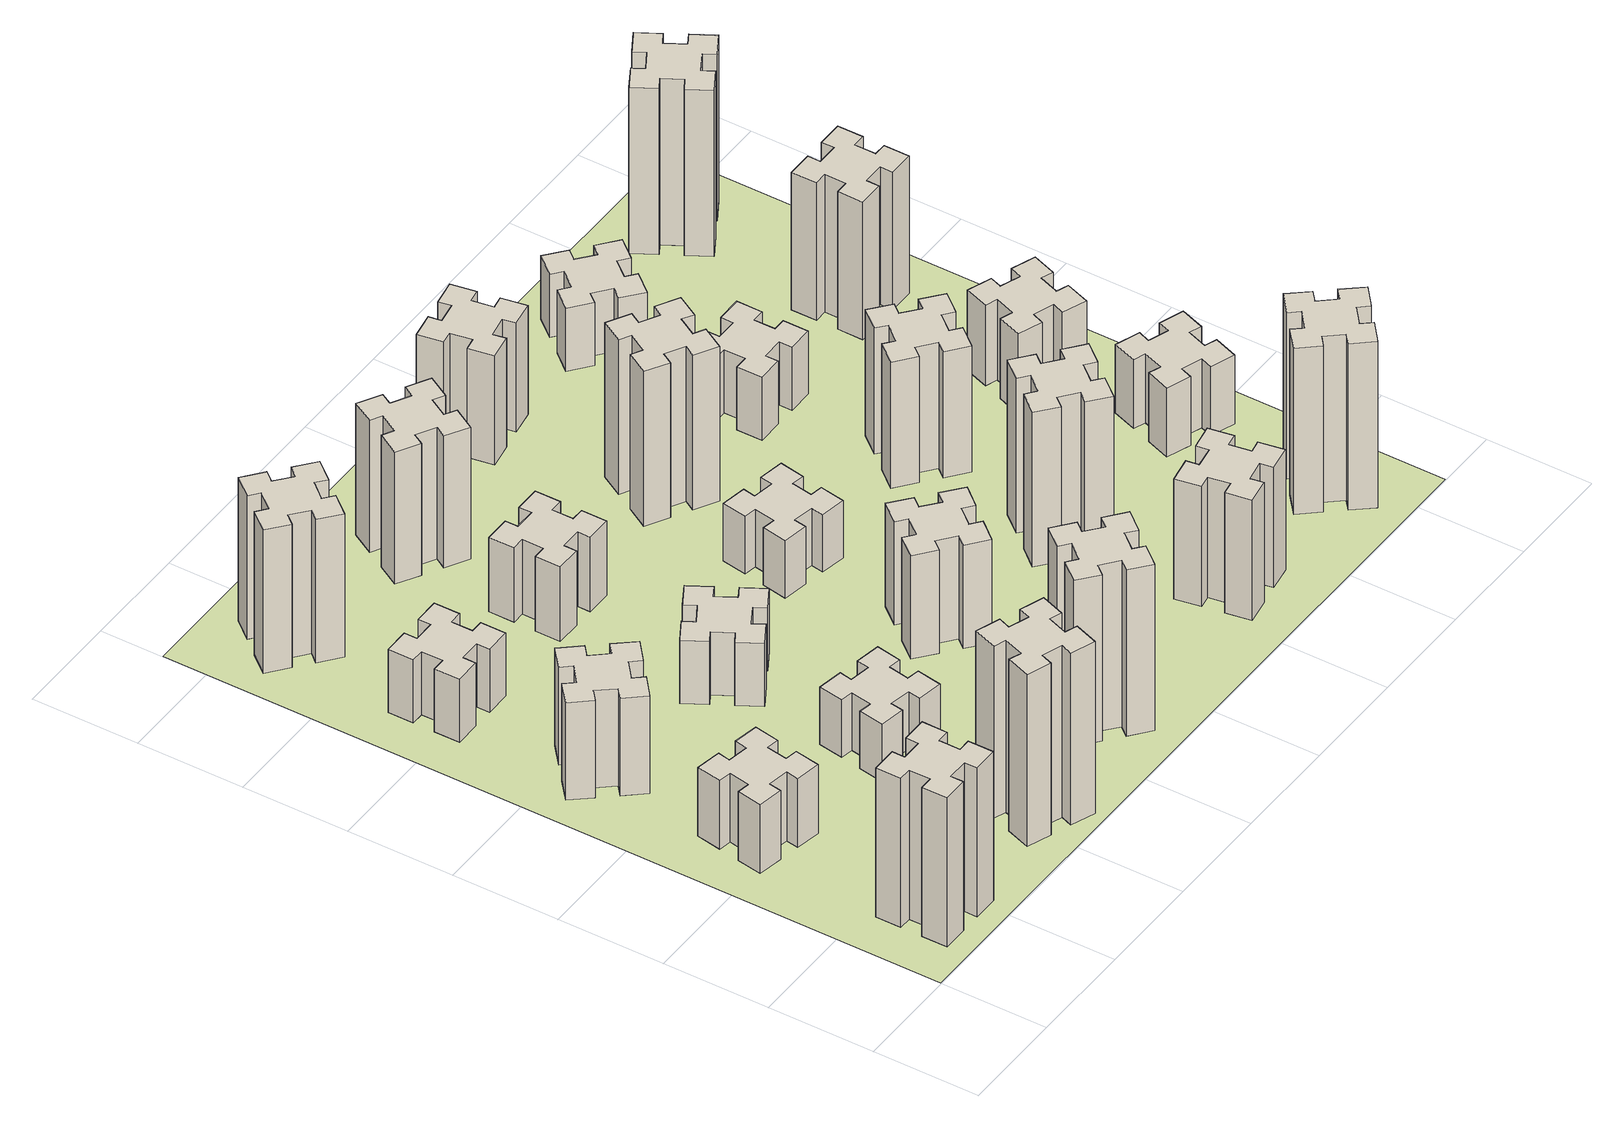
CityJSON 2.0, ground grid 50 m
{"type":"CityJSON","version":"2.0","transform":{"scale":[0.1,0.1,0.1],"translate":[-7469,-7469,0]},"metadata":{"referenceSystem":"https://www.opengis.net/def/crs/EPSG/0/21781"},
"CityObjects":{
"building1":{"type":"Building","attributes":{"class":"1000","function":"1000","usage":"1000","yearOfConstruction":2016,"roofType":"1000","measuredHeight":78,"storeysAboveGround":30,"storeysBelowGround":0},"geometry":[{"type":"Solid","lod":"1","boundaries":[[[[0,1,2,3,4,5,6,7,8,9,10,11,12,13,14,15,16,17,18,19]],[[17,16,20,21]],[[16,15,22,20]],[[15,14,23,22]],[[14,13,24,23]],[[13,12,25,24]],[[12,11,26,25]],[[11,10,27,26]],[[10,9,28,27]],[[9,8,29,28]],[[8,7,30,29]],[[7,6,31,30]],[[6,5,32,31]],[[5,4,33,32]],[[4,3,34,33]],[[3,2,35,34]],[[2,1,36,35]],[[1,0,37,36]],[[0,19,38,37]],[[19,18,39,38]],[[18,17,21,39]],[[24,25,26,27,28,29,30,31,32,33,34,35,36,37,38,39,21,20,22,23]]]]}]},
"building2":{"type":"Building","attributes":{"class":"1000","function":"1000","usage":"1000","yearOfConstruction":2016,"roofType":"1000","measuredHeight":36,"storeysAboveGround":30,"storeysBelowGround":0},"geometry":[{"type":"Solid","lod":"1","boundaries":[[[[40,41,42,43,44,45,46,47,48,49,50,51,52,53,54,55,56,57,58,59]],[[57,56,60,61]],[[56,55,62,60]],[[55,54,63,62]],[[54,53,64,63]],[[53,52,65,64]],[[52,51,66,65]],[[51,50,67,66]],[[50,49,68,67]],[[49,48,69,68]],[[48,47,70,69]],[[47,46,71,70]],[[46,45,72,71]],[[45,44,73,72]],[[44,43,74,73]],[[43,42,75,74]],[[42,41,76,75]],[[41,40,77,76]],[[40,59,78,77]],[[59,58,79,78]],[[58,57,61,79]],[[64,65,66,67,68,69,70,71,72,73,74,75,76,77,78,79,61,60,62,63]]]]}]},
"building3":{"type":"Building","attributes":{"class":"1000","function":"1000","usage":"1000","yearOfConstruction":2016,"roofType":"1000","measuredHeight":51,"storeysAboveGround":30,"storeysBelowGround":0},"geometry":[{"type":"Solid","lod":"1","boundaries":[[[[80,81,82,83,84,85,86,87,88,89,90,91,92,93,94,95,96,97,98,99]],[[97,96,100,101]],[[96,95,102,100]],[[95,94,103,102]],[[94,93,104,103]],[[93,92,105,104]],[[92,91,106,105]],[[91,90,107,106]],[[90,89,108,107]],[[89,88,109,108]],[[88,87,110,109]],[[87,86,111,110]],[[86,85,112,111]],[[85,84,113,112]],[[84,83,114,113]],[[83,82,115,114]],[[82,81,116,115]],[[81,80,117,116]],[[80,99,118,117]],[[99,98,119,118]],[[98,97,101,119]],[[104,105,106,107,108,109,110,111,112,113,114,115,116,117,118,119,101,100,102,103]]]]}]},
"building4":{"type":"Building","attributes":{"class":"1000","function":"1000","usage":"1000","yearOfConstruction":2016,"roofType":"1000","measuredHeight":33,"storeysAboveGround":30,"storeysBelowGround":0},"geometry":[{"type":"Solid","lod":"1","boundaries":[[[[120,121,122,123,124,125,126,127,128,129,130,131,132,133,134,135,136,137,138,139]],[[137,136,140,141]],[[136,135,142,140]],[[135,134,143,142]],[[134,133,144,143]],[[133,132,145,144]],[[132,131,146,145]],[[131,130,147,146]],[[130,129,148,147]],[[129,128,149,148]],[[128,127,150,149]],[[127,126,151,150]],[[126,125,152,151]],[[125,124,153,152]],[[124,123,154,153]],[[123,122,155,154]],[[122,121,156,155]],[[121,120,157,156]],[[120,139,158,157]],[[139,138,159,158]],[[138,137,141,159]],[[144,145,146,147,148,149,150,151,152,153,154,155,156,157,158,159,141,140,142,143]]]]}]},
"building5":{"type":"Building","attributes":{"class":"1000","function":"1000","usage":"1000","yearOfConstruction":2016,"roofType":"1000","measuredHeight":90,"storeysAboveGround":30,"storeysBelowGround":0},"geometry":[{"type":"Solid","lod":"1","boundaries":[[[[160,161,162,163,164,165,166,167,168,169,170,171,172,173,174,175,176,177,178,179]],[[177,176,180,181]],[[176,175,182,180]],[[175,174,183,182]],[[174,173,184,183]],[[173,172,185,184]],[[172,171,186,185]],[[171,170,187,186]],[[170,169,188,187]],[[169,168,189,188]],[[168,167,190,189]],[[167,166,191,190]],[[166,165,192,191]],[[165,164,193,192]],[[164,163,194,193]],[[163,162,195,194]],[[162,161,196,195]],[[161,160,197,196]],[[160,179,198,197]],[[179,178,199,198]],[[178,177,181,199]],[[184,185,186,187,188,189,190,191,192,193,194,195,196,197,198,199,181,180,182,183]]]]}]},
"building6":{"type":"Building","attributes":{"class":"1000","function":"1000","usage":"1000","yearOfConstruction":2016,"roofType":"1000","measuredHeight":75,"storeysAboveGround":30,"storeysBelowGround":0},"geometry":[{"type":"Solid","lod":"1","boundaries":[[[[200,201,202,203,204,205,206,207,208,209,210,211,212,213,214,215,216,217,218,219]],[[217,216,220,221]],[[216,215,222,220]],[[215,214,223,222]],[[214,213,224,223]],[[213,212,225,224]],[[212,211,226,225]],[[211,210,227,226]],[[210,209,228,227]],[[209,208,229,228]],[[208,207,230,229]],[[207,206,231,230]],[[206,205,232,231]],[[205,204,233,232]],[[204,203,234,233]],[[203,202,235,234]],[[202,201,236,235]],[[201,200,237,236]],[[200,219,238,237]],[[219,218,239,238]],[[218,217,221,239]],[[224,225,226,227,228,229,230,231,232,233,234,235,236,237,238,239,221,220,222,223]]]]}]},
"building7":{"type":"Building","attributes":{"class":"1000","function":"1000","usage":"1000","yearOfConstruction":2016,"roofType":"1000","measuredHeight":30,"storeysAboveGround":30,"storeysBelowGround":0},"geometry":[{"type":"Solid","lod":"1","boundaries":[[[[240,241,242,243,244,245,246,247,248,249,250,251,252,253,254,255,256,257,258,259]],[[257,256,260,261]],[[256,255,262,260]],[[255,254,263,262]],[[254,253,264,263]],[[253,252,265,264]],[[252,251,266,265]],[[251,250,267,266]],[[250,249,268,267]],[[249,248,269,268]],[[248,247,270,269]],[[247,246,271,270]],[[246,245,272,271]],[[245,244,273,272]],[[244,243,274,273]],[[243,242,275,274]],[[242,241,276,275]],[[241,240,277,276]],[[240,259,278,277]],[[259,258,279,278]],[[258,257,261,279]],[[264,265,266,267,268,269,270,271,272,273,274,275,276,277,278,279,261,260,262,263]]]]}]},
"building8":{"type":"Building","attributes":{"class":"1000","function":"1000","usage":"1000","yearOfConstruction":2016,"roofType":"1000","measuredHeight":33,"storeysAboveGround":30,"storeysBelowGround":0},"geometry":[{"type":"Solid","lod":"1","boundaries":[[[[280,281,282,283,284,285,286,287,288,289,290,291,292,293,294,295,296,297,298,299]],[[297,296,300,301]],[[296,295,302,300]],[[295,294,303,302]],[[294,293,304,303]],[[293,292,305,304]],[[292,291,306,305]],[[291,290,307,306]],[[290,289,308,307]],[[289,288,309,308]],[[288,287,310,309]],[[287,286,311,310]],[[286,285,312,311]],[[285,284,313,312]],[[284,283,314,313]],[[283,282,315,314]],[[282,281,316,315]],[[281,280,317,316]],[[280,299,318,317]],[[299,298,319,318]],[[298,297,301,319]],[[304,305,306,307,308,309,310,311,312,313,314,315,316,317,318,319,301,300,302,303]]]]}]},
"building9":{"type":"Building","attributes":{"class":"1000","function":"1000","usage":"1000","yearOfConstruction":2016,"roofType":"1000","measuredHeight":87,"storeysAboveGround":30,"storeysBelowGround":0},"geometry":[{"type":"Solid","lod":"1","boundaries":[[[[320,321,322,323,324,325,326,327,328,329,330,331,332,333,334,335,336,337,338,339]],[[337,336,340,341]],[[336,335,342,340]],[[335,334,343,342]],[[334,333,344,343]],[[333,332,345,344]],[[332,331,346,345]],[[331,330,347,346]],[[330,329,348,347]],[[329,328,349,348]],[[328,327,350,349]],[[327,326,351,350]],[[326,325,352,351]],[[325,324,353,352]],[[324,323,354,353]],[[323,322,355,354]],[[322,321,356,355]],[[321,320,357,356]],[[320,339,358,357]],[[339,338,359,358]],[[338,337,341,359]],[[344,345,346,347,348,349,350,351,352,353,354,355,356,357,358,359,341,340,342,343]]]]}]},
"building10":{"type":"Building","attributes":{"class":"1000","function":"1000","usage":"1000","yearOfConstruction":2016,"roofType":"1000","measuredHeight":39,"storeysAboveGround":30,"storeysBelowGround":0},"geometry":[{"type":"Solid","lod":"1","boundaries":[[[[360,361,362,363,364,365,366,367,368,369,370,371,372,373,374,375,376,377,378,379]],[[377,376,380,381]],[[376,375,382,380]],[[375,374,383,382]],[[374,373,384,383]],[[373,372,385,384]],[[372,371,386,385]],[[371,370,387,386]],[[370,369,388,387]],[[369,368,389,388]],[[368,367,390,389]],[[367,366,391,390]],[[366,365,392,391]],[[365,364,393,392]],[[364,363,394,393]],[[363,362,395,394]],[[362,361,396,395]],[[361,360,397,396]],[[360,379,398,397]],[[379,378,399,398]],[[378,377,381,399]],[[384,385,386,387,388,389,390,391,392,393,394,395,396,397,398,399,381,380,382,383]]]]}]},
"building11":{"type":"Building","attributes":{"class":"1000","function":"1000","usage":"1000","yearOfConstruction":2016,"roofType":"1000","measuredHeight":69,"storeysAboveGround":30,"storeysBelowGround":0},"geometry":[{"type":"Solid","lod":"1","boundaries":[[[[400,401,402,403,404,405,406,407,408,409,410,411,412,413,414,415,416,417,418,419]],[[417,416,420,421]],[[416,415,422,420]],[[415,414,423,422]],[[414,413,424,423]],[[413,412,425,424]],[[412,411,426,425]],[[411,410,427,426]],[[410,409,428,427]],[[409,408,429,428]],[[408,407,430,429]],[[407,406,431,430]],[[406,405,432,431]],[[405,404,433,432]],[[404,403,434,433]],[[403,402,435,434]],[[402,401,436,435]],[[401,400,437,436]],[[400,419,438,437]],[[419,418,439,438]],[[418,417,421,439]],[[424,425,426,427,428,429,430,431,432,433,434,435,436,437,438,439,421,420,422,423]]]]}]},
"building12":{"type":"Building","attributes":{"class":"1000","function":"1000","usage":"1000","yearOfConstruction":2016,"roofType":"1000","measuredHeight":54,"storeysAboveGround":30,"storeysBelowGround":0},"geometry":[{"type":"Solid","lod":"1","boundaries":[[[[440,441,442,443,444,445,446,447,448,449,450,451,452,453,454,455,456,457,458,459]],[[457,456,460,461]],[[456,455,462,460]],[[455,454,463,462]],[[454,453,464,463]],[[453,452,465,464]],[[452,451,466,465]],[[451,450,467,466]],[[450,449,468,467]],[[449,448,469,468]],[[448,447,470,469]],[[447,446,471,470]],[[446,445,472,471]],[[445,444,473,472]],[[444,443,474,473]],[[443,442,475,474]],[[442,441,476,475]],[[441,440,477,476]],[[440,459,478,477]],[[459,458,479,478]],[[458,457,461,479]],[[464,465,466,467,468,469,470,471,472,473,474,475,476,477,478,479,461,460,462,463]]]]}]},
"building13":{"type":"Building","attributes":{"class":"1000","function":"1000","usage":"1000","yearOfConstruction":2016,"roofType":"1000","measuredHeight":30,"storeysAboveGround":30,"storeysBelowGround":0},"geometry":[{"type":"Solid","lod":"1","boundaries":[[[[480,481,482,483,484,485,486,487,488,489,490,491,492,493,494,495,496,497,498,499]],[[497,496,500,501]],[[496,495,502,500]],[[495,494,503,502]],[[494,493,504,503]],[[493,492,505,504]],[[492,491,506,505]],[[491,490,507,506]],[[490,489,508,507]],[[489,488,509,508]],[[488,487,510,509]],[[487,486,511,510]],[[486,485,512,511]],[[485,484,513,512]],[[484,483,514,513]],[[483,482,515,514]],[[482,481,516,515]],[[481,480,517,516]],[[480,499,518,517]],[[499,498,519,518]],[[498,497,501,519]],[[504,505,506,507,508,509,510,511,512,513,514,515,516,517,518,519,501,500,502,503]]]]}]},
"building14":{"type":"Building","attributes":{"class":"1000","function":"1000","usage":"1000","yearOfConstruction":2016,"roofType":"1000","measuredHeight":81,"storeysAboveGround":30,"storeysBelowGround":0},"geometry":[{"type":"Solid","lod":"1","boundaries":[[[[520,521,522,523,524,525,526,527,528,529,530,531,532,533,534,535,536,537,538,539]],[[537,536,540,541]],[[536,535,542,540]],[[535,534,543,542]],[[534,533,544,543]],[[533,532,545,544]],[[532,531,546,545]],[[531,530,547,546]],[[530,529,548,547]],[[529,528,549,548]],[[528,527,550,549]],[[527,526,551,550]],[[526,525,552,551]],[[525,524,553,552]],[[524,523,554,553]],[[523,522,555,554]],[[522,521,556,555]],[[521,520,557,556]],[[520,539,558,557]],[[539,538,559,558]],[[538,537,541,559]],[[544,545,546,547,548,549,550,551,552,553,554,555,556,557,558,559,541,540,542,543]]]]}]},
"building15":{"type":"Building","attributes":{"class":"1000","function":"1000","usage":"1000","yearOfConstruction":2016,"roofType":"1000","measuredHeight":63,"storeysAboveGround":30,"storeysBelowGround":0},"geometry":[{"type":"Solid","lod":"1","boundaries":[[[[560,561,562,563,564,565,566,567,568,569,570,571,572,573,574,575,576,577,578,579]],[[577,576,580,581]],[[576,575,582,580]],[[575,574,583,582]],[[574,573,584,583]],[[573,572,585,584]],[[572,571,586,585]],[[571,570,587,586]],[[570,569,588,587]],[[569,568,589,588]],[[568,567,590,589]],[[567,566,591,590]],[[566,565,592,591]],[[565,564,593,592]],[[564,563,594,593]],[[563,562,595,594]],[[562,561,596,595]],[[561,560,597,596]],[[560,579,598,597]],[[579,578,599,598]],[[578,577,581,599]],[[584,585,586,587,588,589,590,591,592,593,594,595,596,597,598,599,581,580,582,583]]]]}]},
"building16":{"type":"Building","attributes":{"class":"1000","function":"1000","usage":"1000","yearOfConstruction":2016,"roofType":"1000","measuredHeight":57,"storeysAboveGround":30,"storeysBelowGround":0},"geometry":[{"type":"Solid","lod":"1","boundaries":[[[[600,601,602,603,604,605,606,607,608,609,610,611,612,613,614,615,616,617,618,619]],[[617,616,620,621]],[[616,615,622,620]],[[615,614,623,622]],[[614,613,624,623]],[[613,612,625,624]],[[612,611,626,625]],[[611,610,627,626]],[[610,609,628,627]],[[609,608,629,628]],[[608,607,630,629]],[[607,606,631,630]],[[606,605,632,631]],[[605,604,633,632]],[[604,603,634,633]],[[603,602,635,634]],[[602,601,636,635]],[[601,600,637,636]],[[600,619,638,637]],[[619,618,639,638]],[[618,617,621,639]],[[624,625,626,627,628,629,630,631,632,633,634,635,636,637,638,639,621,620,622,623]]]]}]},
"building17":{"type":"Building","attributes":{"class":"1000","function":"1000","usage":"1000","yearOfConstruction":2016,"roofType":"1000","measuredHeight":81,"storeysAboveGround":30,"storeysBelowGround":0},"geometry":[{"type":"Solid","lod":"1","boundaries":[[[[640,641,642,643,644,645,646,647,648,649,650,651,652,653,654,655,656,657,658,659]],[[657,656,660,661]],[[656,655,662,660]],[[655,654,663,662]],[[654,653,664,663]],[[653,652,665,664]],[[652,651,666,665]],[[651,650,667,666]],[[650,649,668,667]],[[649,648,669,668]],[[648,647,670,669]],[[647,646,671,670]],[[646,645,672,671]],[[645,644,673,672]],[[644,643,674,673]],[[643,642,675,674]],[[642,641,676,675]],[[641,640,677,676]],[[640,659,678,677]],[[659,658,679,678]],[[658,657,661,679]],[[664,665,666,667,668,669,670,671,672,673,674,675,676,677,678,679,661,660,662,663]]]]}]},
"building18":{"type":"Building","attributes":{"class":"1000","function":"1000","usage":"1000","yearOfConstruction":2016,"roofType":"1000","measuredHeight":66,"storeysAboveGround":30,"storeysBelowGround":0},"geometry":[{"type":"Solid","lod":"1","boundaries":[[[[680,681,682,683,684,685,686,687,688,689,690,691,692,693,694,695,696,697,698,699]],[[697,696,700,701]],[[696,695,702,700]],[[695,694,703,702]],[[694,693,704,703]],[[693,692,705,704]],[[692,691,706,705]],[[691,690,707,706]],[[690,689,708,707]],[[689,688,709,708]],[[688,687,710,709]],[[687,686,711,710]],[[686,685,712,711]],[[685,684,713,712]],[[684,683,714,713]],[[683,682,715,714]],[[682,681,716,715]],[[681,680,717,716]],[[680,699,718,717]],[[699,698,719,718]],[[698,697,701,719]],[[704,705,706,707,708,709,710,711,712,713,714,715,716,717,718,719,701,700,702,703]]]]}]},
"building19":{"type":"Building","attributes":{"class":"1000","function":"1000","usage":"1000","yearOfConstruction":2016,"roofType":"1000","measuredHeight":33,"storeysAboveGround":30,"storeysBelowGround":0},"geometry":[{"type":"Solid","lod":"1","boundaries":[[[[720,721,722,723,724,725,726,727,728,729,730,731,732,733,734,735,736,737,738,739]],[[737,736,740,741]],[[736,735,742,740]],[[735,734,743,742]],[[734,733,744,743]],[[733,732,745,744]],[[732,731,746,745]],[[731,730,747,746]],[[730,729,748,747]],[[729,728,749,748]],[[728,727,750,749]],[[727,726,751,750]],[[726,725,752,751]],[[725,724,753,752]],[[724,723,754,753]],[[723,722,755,754]],[[722,721,756,755]],[[721,720,757,756]],[[720,739,758,757]],[[739,738,759,758]],[[738,737,741,759]],[[744,745,746,747,748,749,750,751,752,753,754,755,756,757,758,759,741,740,742,743]]]]}]},
"building20":{"type":"Building","attributes":{"class":"1000","function":"1000","usage":"1000","yearOfConstruction":2016,"roofType":"1000","measuredHeight":87,"storeysAboveGround":30,"storeysBelowGround":0},"geometry":[{"type":"Solid","lod":"1","boundaries":[[[[760,761,762,763,764,765,766,767,768,769,770,771,772,773,774,775,776,777,778,779]],[[777,776,780,781]],[[776,775,782,780]],[[775,774,783,782]],[[774,773,784,783]],[[773,772,785,784]],[[772,771,786,785]],[[771,770,787,786]],[[770,769,788,787]],[[769,768,789,788]],[[768,767,790,789]],[[767,766,791,790]],[[766,765,792,791]],[[765,764,793,792]],[[764,763,794,793]],[[763,762,795,794]],[[762,761,796,795]],[[761,760,797,796]],[[760,779,798,797]],[[779,778,799,798]],[[778,777,781,799]],[[784,785,786,787,788,789,790,791,792,793,794,795,796,797,798,799,781,780,782,783]]]]}]},
"building21":{"type":"Building","attributes":{"class":"1000","function":"1000","usage":"1000","yearOfConstruction":2016,"roofType":"1000","measuredHeight":33,"storeysAboveGround":30,"storeysBelowGround":0},"geometry":[{"type":"Solid","lod":"1","boundaries":[[[[800,801,802,803,804,805,806,807,808,809,810,811,812,813,814,815,816,817,818,819]],[[817,816,820,821]],[[816,815,822,820]],[[815,814,823,822]],[[814,813,824,823]],[[813,812,825,824]],[[812,811,826,825]],[[811,810,827,826]],[[810,809,828,827]],[[809,808,829,828]],[[808,807,830,829]],[[807,806,831,830]],[[806,805,832,831]],[[805,804,833,832]],[[804,803,834,833]],[[803,802,835,834]],[[802,801,836,835]],[[801,800,837,836]],[[800,819,838,837]],[[819,818,839,838]],[[818,817,821,839]],[[824,825,826,827,828,829,830,831,832,833,834,835,836,837,838,839,821,820,822,823]]]]}]},
"building22":{"type":"Building","attributes":{"class":"1000","function":"1000","usage":"1000","yearOfConstruction":2016,"roofType":"1000","measuredHeight":36,"storeysAboveGround":30,"storeysBelowGround":0},"geometry":[{"type":"Solid","lod":"1","boundaries":[[[[840,841,842,843,844,845,846,847,848,849,850,851,852,853,854,855,856,857,858,859]],[[857,856,860,861]],[[856,855,862,860]],[[855,854,863,862]],[[854,853,864,863]],[[853,852,865,864]],[[852,851,866,865]],[[851,850,867,866]],[[850,849,868,867]],[[849,848,869,868]],[[848,847,870,869]],[[847,846,871,870]],[[846,845,872,871]],[[845,844,873,872]],[[844,843,874,873]],[[843,842,875,874]],[[842,841,876,875]],[[841,840,877,876]],[[840,859,878,877]],[[859,858,879,878]],[[858,857,861,879]],[[864,865,866,867,868,869,870,871,872,873,874,875,876,877,878,879,861,860,862,863]]]]}]},
"building23":{"type":"Building","attributes":{"class":"1000","function":"1000","usage":"1000","yearOfConstruction":2016,"roofType":"1000","measuredHeight":42,"storeysAboveGround":30,"storeysBelowGround":0},"geometry":[{"type":"Solid","lod":"1","boundaries":[[[[880,881,882,883,884,885,886,887,888,889,890,891,892,893,894,895,896,897,898,899]],[[897,896,900,901]],[[896,895,902,900]],[[895,894,903,902]],[[894,893,904,903]],[[893,892,905,904]],[[892,891,906,905]],[[891,890,907,906]],[[890,889,908,907]],[[889,888,909,908]],[[888,887,910,909]],[[887,886,911,910]],[[886,885,912,911]],[[885,884,913,912]],[[884,883,914,913]],[[883,882,915,914]],[[882,881,916,915]],[[881,880,917,916]],[[880,899,918,917]],[[899,898,919,918]],[[898,897,901,919]],[[904,905,906,907,908,909,910,911,912,913,914,915,916,917,918,919,901,900,902,903]]]]}]},
"building24":{"type":"Building","attributes":{"class":"1000","function":"1000","usage":"1000","yearOfConstruction":2016,"roofType":"1000","measuredHeight":72,"storeysAboveGround":30,"storeysBelowGround":0},"geometry":[{"type":"Solid","lod":"1","boundaries":[[[[920,921,922,923,924,925,926,927,928,929,930,931,932,933,934,935,936,937,938,939]],[[937,936,940,941]],[[936,935,942,940]],[[935,934,943,942]],[[934,933,944,943]],[[933,932,945,944]],[[932,931,946,945]],[[931,930,947,946]],[[930,929,948,947]],[[929,928,949,948]],[[928,927,950,949]],[[927,926,951,950]],[[926,925,952,951]],[[925,924,953,952]],[[924,923,954,953]],[[923,922,955,954]],[[922,921,956,955]],[[921,920,957,956]],[[920,939,958,957]],[[939,938,959,958]],[[938,937,941,959]],[[944,945,946,947,948,949,950,951,952,953,954,955,956,957,958,959,941,940,942,943]]]]}]},
"building25":{"type":"Building","attributes":{"class":"1000","function":"1000","usage":"1000","yearOfConstruction":2016,"roofType":"1000","measuredHeight":87,"storeysAboveGround":30,"storeysBelowGround":0},"geometry":[{"type":"Solid","lod":"1","boundaries":[[[[960,961,962,963,964,965,966,967,968,969,970,971,972,973,974,975,976,977,978,979]],[[977,976,980,981]],[[976,975,982,980]],[[975,974,983,982]],[[974,973,984,983]],[[973,972,985,984]],[[972,971,986,985]],[[971,970,987,986]],[[970,969,988,987]],[[969,968,989,988]],[[968,967,990,989]],[[967,966,991,990]],[[966,965,992,991]],[[965,964,993,992]],[[964,963,994,993]],[[963,962,995,994]],[[962,961,996,995]],[[961,960,997,996]],[[960,979,998,997]],[[979,978,999,998]],[[978,977,981,999]],[[984,985,986,987,988,989,990,991,992,993,994,995,996,997,998,999,981,980,982,983]]]]}]},
"landuse1":{"type":"LandUse","attributes":{"name":"plot1","function":"1010"},"geometry":[{"type":"MultiSurface","lod":"1","boundaries":[[[1000,1001,1002,1003]]]}]}
},
"vertices":[
[265,325,0],[265,225,0],[205,225,0],[205,105,0],[325,105,0],[325,165,0],[425,165,0],[425,105,0],[545,105,0],[545,225,0],[485,225,0],[485,325,0],[545,325,0],[545,445,0],[425,445,0],[425,385,0],[325,385,0],[325,445,0],[205,445,0],[205,325,0],[325,385,780],[325,445,780],[425,385,780],[425,445,780],[545,445,780],[545,325,780],[485,325,780],[485,225,780],[545,225,780],[545,105,780],[425,105,780],[425,165,780],[325,165,780],[325,105,780],[205,105,780],[205,225,780],[265,225,780],[265,325,780],[205,325,780],[205,445,780],
[307,1016,0],[405,998,0],[395,939,0],[513,918,0],[534,1037,0],[475,1047,0],[492,1145,0],[551,1135,0],[572,1253,0],[454,1274,0],[444,1215,0],[345,1232,0],[356,1291,0],[237,1312,0],[217,1194,0],[276,1184,0],[258,1085,0],[199,1096,0],[178,977,0],[297,957,0],[258,1085,360],[199,1096,360],[276,1184,360],[217,1194,360],[237,1312,360],[356,1291,360],[345,1232,360],[444,1215,360],[454,1274,360],[572,1253,360],[551,1135,360],[492,1145,360],[475,1047,360],[534,1037,360],[513,918,360],[395,939,360],[405,998,360],[307,1016,360],[297,957,360],[178,977,360],
[492,1888,0],[427,1964,0],[473,2003,0],[396,2095,0],[304,2018,0],[343,1972,0],[266,1907,0],[228,1953,0],[136,1876,0],[213,1784,0],[259,1823,0],[323,1746,0],[277,1708,0],[354,1616,0],[446,1693,0],[408,1739,0],[484,1803,0],[523,1757,0],[615,1834,0],[538,1926,0],[484,1803,510],[523,1757,510],[408,1739,510],[446,1693,510],[354,1616,510],[277,1708,510],[323,1746,510],[259,1823,510],[213,1784,510],[136,1876,510],[228,1953,510],[266,1907,510],[343,1972,510],[304,2018,510],[396,2095,510],[473,2003,510],[427,1964,510],[492,1888,510],[538,1926,510],[615,1834,510],
[485,2545,0],[485,2645,0],[545,2645,0],[545,2765,0],[425,2765,0],[425,2705,0],[325,2705,0],[325,2765,0],[205,2765,0],[205,2645,0],[265,2645,0],[265,2545,0],[205,2545,0],[205,2425,0],[325,2425,0],[325,2485,0],[425,2485,0],[425,2425,0],[545,2425,0],[545,2545,0],[425,2485,330],[425,2425,330],[325,2485,330],[325,2425,330],[205,2425,330],[205,2545,330],[265,2545,330],[265,2645,330],[205,2645,330],[205,2765,330],[325,2765,330],[325,2705,330],[425,2705,330],[425,2765,330],[545,2765,330],[545,2645,330],[485,2645,330],[485,2545,330],[545,2545,330],[545,2425,330],
[1029,360,0],[995,266,0],[939,287,0],[897,174,0],[1010,133,0],[1031,189,0],[1125,155,0],[1104,99,0],[1217,57,0],[1258,170,0],[1202,191,0],[1236,285,0],[1292,264,0],[1333,377,0],[1220,418,0],[1200,362,0],[1106,396,0],[1127,452,0],[1014,493,0],[973,380,0],[1106,396,900],[1127,452,900],[1200,362,900],[1220,418,900],[1333,377,900],[1292,264,900],[1236,285,900],[1202,191,900],[1258,170,900],[1217,57,900],[1104,99,900],[1125,155,900],[1031,189,900],[1010,133,900],[897,174,900],[939,287,900],[995,266,900],[1029,360,900],[973,380,900],[1014,493,900],
[484,3387,0],[408,3452,0],[446,3498,0],[354,3575,0],[277,3483,0],[323,3444,0],[259,3368,0],[213,3406,0],[136,3314,0],[228,3237,0],[266,3283,0],[343,3219,0],[304,3173,0],[396,3096,0],[473,3188,0],[427,3226,0],[492,3303,0],[538,3264,0],[615,3356,0],[523,3433,0],[492,3303,750],[538,3264,750],[427,3226,750],[473,3188,750],[396,3096,750],[304,3173,750],[343,3219,750],[266,3283,750],[228,3237,750],[136,3314,750],[213,3406,750],[259,3368,750],[323,3444,750],[277,3483,750],[354,3575,750],[446,3498,750],[408,3452,750],[484,3387,750],[523,3433,750],[615,3356,750],
[1016,1084,0],[998,985,0],[939,996,0],[918,877,0],[1037,857,0],[1047,916,0],[1145,898,0],[1135,839,0],[1253,818,0],[1274,937,0],[1215,947,0],[1232,1045,0],[1291,1035,0],[1312,1153,0],[1194,1174,0],[1184,1115,0],[1085,1132,0],[1096,1191,0],[977,1212,0],[957,1094,0],[1085,1132,300],[1096,1191,300],[1184,1115,300],[1194,1174,300],[1312,1153,300],[1291,1035,300],[1232,1045,300],[1215,947,300],[1274,937,300],[1253,818,300],[1135,839,300],[1145,898,300],[1047,916,300],[1037,857,300],[918,877,300],[939,996,300],[998,985,300],[1016,1084,300],[957,1094,300],[977,1212,300],
[1127,1635,0],[1214,1685,0],[1244,1633,0],[1348,1693,0],[1288,1797,0],[1236,1767,0],[1186,1854,0],[1238,1884,0],[1178,1988,0],[1074,1928,0],[1104,1876,0],[1017,1826,0],[987,1878,0],[883,1818,0],[943,1714,0],[995,1744,0],[1045,1657,0],[993,1627,0],[1053,1523,0],[1157,1583,0],[1045,1657,330],[993,1627,330],[995,1744,330],[943,1714,330],[883,1818,330],[987,1878,330],[1017,1826,330],[1104,1876,330],[1074,1928,330],[1178,1988,330],[1238,1884,330],[1186,1854,330],[1236,1767,330],[1288,1797,330],[1348,1693,330],[1244,1633,330],[1214,1685,330],[1127,1635,330],[1157,1583,330],[1053,1523,330],
[1807,266,0],[1872,343,0],[1918,304,0],[1995,396,0],[1903,473,0],[1864,427,0],[1788,492,0],[1826,538,0],[1734,615,0],[1657,523,0],[1703,484,0],[1639,408,0],[1593,446,0],[1516,354,0],[1608,277,0],[1646,323,0],[1723,259,0],[1684,213,0],[1776,136,0],[1853,228,0],[1723,259,870],[1684,213,870],[1646,323,870],[1608,277,870],[1516,354,870],[1593,446,870],[1639,408,870],[1703,484,870],[1657,523,870],[1734,615,870],[1826,538,870],[1788,492,870],[1864,427,870],[1903,473,870],[1995,396,870],[1918,304,870],[1872,343,870],[1807,266,870],[1853,228,870],[1776,136,870],
[1005,2645,0],[1005,2545,0],[945,2545,0],[945,2425,0],[1065,2425,0],[1065,2485,0],[1165,2485,0],[1165,2425,0],[1285,2425,0],[1285,2545,0],[1225,2545,0],[1225,2645,0],[1285,2645,0],[1285,2765,0],[1165,2765,0],[1165,2705,0],[1065,2705,0],[1065,2765,0],[945,2765,0],[945,2645,0],[1065,2705,390],[1065,2765,390],[1165,2705,390],[1165,2765,390],[1285,2765,390],[1285,2645,390],[1225,2645,390],[1225,2545,390],[1285,2545,390],[1285,2425,390],[1165,2425,390],[1165,2485,390],[1065,2485,390],[1065,2425,390],[945,2425,390],[945,2545,390],[1005,2545,390],[1005,2645,390],[945,2645,390],[945,2765,390],
[1017,3165,0],[1104,3115,0],[1074,3063,0],[1178,3003,0],[1238,3107,0],[1186,3137,0],[1236,3224,0],[1288,3194,0],[1348,3298,0],[1244,3358,0],[1214,3306,0],[1127,3356,0],[1157,3408,0],[1053,3468,0],[993,3364,0],[1045,3334,0],[995,3247,0],[943,3277,0],[883,3173,0],[987,3113,0],[995,3247,690],[943,3277,690],[1045,3334,690],[993,3364,690],[1053,3468,690],[1157,3408,690],[1127,3356,690],[1214,3306,690],[1244,3358,690],[1348,3298,690],[1288,3194,690],[1236,3224,690],[1186,3137,690],[1238,3107,690],[1178,3003,690],[1074,3063,690],[1104,3115,690],[1017,3165,690],[987,3113,690],[883,3173,690],
[1746,1163,0],[1823,1099,0],[1784,1053,0],[1876,976,0],[1953,1068,0],[1907,1106,0],[1972,1183,0],[2018,1144,0],[2095,1236,0],[2003,1313,0],[1964,1267,0],[1888,1332,0],[1926,1378,0],[1834,1455,0],[1757,1363,0],[1803,1324,0],[1739,1248,0],[1693,1286,0],[1616,1194,0],[1708,1117,0],[1739,1248,540],[1693,1286,540],[1803,1324,540],[1757,1363,540],[1834,1455,540],[1926,1378,540],[1888,1332,540],[1964,1267,540],[2003,1313,540],[2095,1236,540],[2018,1144,540],[1972,1183,540],[1907,1106,540],[1953,1068,540],[1876,976,540],[1784,1053,540],[1823,1099,540],[1746,1163,540],[1708,1117,540],[1616,1194,540],
[1924,2055,0],[1825,2072,0],[1836,2131,0],[1717,2152,0],[1697,2034,0],[1756,2024,0],[1738,1925,0],[1679,1936,0],[1658,1817,0],[1777,1797,0],[1787,1856,0],[1885,1838,0],[1875,1779,0],[1993,1758,0],[2014,1877,0],[1955,1887,0],[1972,1985,0],[2031,1975,0],[2052,2093,0],[1934,2114,0],[1972,1985,300],[2031,1975,300],[1955,1887,300],[2014,1877,300],[1993,1758,300],[1875,1779,300],[1885,1838,300],[1787,1856,300],[1777,1797,300],[1658,1817,300],[1679,1936,300],[1738,1925,300],[1756,2024,300],[1697,2034,300],[1717,2152,300],[1836,2131,300],[1825,2072,300],[1924,2055,300],[1934,2114,300],[2052,2093,300],
[2054,2666,0],[1967,2716,0],[1997,2768,0],[1893,2828,0],[1833,2724,0],[1885,2694,0],[1835,2607,0],[1783,2637,0],[1723,2533,0],[1827,2473,0],[1857,2525,0],[1944,2475,0],[1914,2423,0],[2018,2363,0],[2078,2467,0],[2026,2497,0],[2076,2584,0],[2128,2554,0],[2188,2658,0],[2084,2718,0],[2076,2584,810],[2128,2554,810],[2026,2497,810],[2078,2467,810],[2018,2363,810],[1914,2423,810],[1944,2475,810],[1857,2525,810],[1827,2473,810],[1723,2533,810],[1783,2637,810],[1835,2607,810],[1885,2694,810],[1833,2724,810],[1893,2828,810],[1997,2768,810],[1967,2716,810],[2054,2666,810],[2084,2718,810],[2188,2658,810],
[2665,258,0],[2764,276,0],[2774,217,0],[2892,237,0],[2871,356,0],[2812,345,0],[2795,444,0],[2854,454,0],[2833,572,0],[2715,551,0],[2725,492,0],[2627,475,0],[2617,534,0],[2498,513,0],[2519,395,0],[2578,405,0],[2596,307,0],[2537,297,0],[2557,178,0],[2676,199,0],[2596,307,630],[2537,297,630],[2578,405,630],[2519,395,630],[2498,513,630],[2617,534,630],[2627,475,630],[2725,492,630],[2715,551,630],[2833,572,630],[2854,454,630],[2795,444,630],[2812,345,630],[2871,356,630],[2892,237,630],[2774,217,630],[2764,276,630],[2665,258,630],[2676,199,630],[2557,178,630],
[1738,3465,0],[1756,3367,0],[1697,3357,0],[1717,3238,0],[1836,3259,0],[1825,3318,0],[1924,3336,0],[1934,3277,0],[2052,3297,0],[2031,3416,0],[1972,3405,0],[1955,3504,0],[2014,3514,0],[1993,3632,0],[1875,3611,0],[1885,3552,0],[1787,3535,0],[1777,3594,0],[1658,3573,0],[1679,3455,0],[1787,3535,570],[1777,3594,570],[1885,3552,570],[1875,3611,570],[1993,3632,570],[2014,3514,570],[1955,3504,570],[1972,3405,570],[2031,3416,570],[2052,3297,570],[1934,3277,570],[1924,3336,570],[1825,3318,570],[1836,3259,570],[1717,3238,570],[1697,3357,570],[1756,3367,570],[1738,3465,570],[1679,3455,570],[1658,3573,570],
[2647,1006,0],[2712,1083,0],[2758,1044,0],[2835,1136,0],[2743,1213,0],[2704,1167,0],[2628,1232,0],[2666,1278,0],[2574,1355,0],[2497,1263,0],[2543,1224,0],[2479,1148,0],[2433,1186,0],[2356,1094,0],[2448,1017,0],[2486,1063,0],[2563,999,0],[2524,953,0],[2616,876,0],[2693,968,0],[2563,999,810],[2524,953,810],[2486,1063,810],[2448,1017,810],[2356,1094,810],[2433,1186,810],[2479,1148,810],[2543,1224,810],[2497,1263,810],[2574,1355,810],[2666,1278,810],[2628,1232,810],[2704,1167,810],[2743,1213,810],[2835,1136,810],[2758,1044,810],[2712,1083,810],[2647,1006,810],[2693,968,810],[2616,876,810],
[2747,1746,0],[2812,1823,0],[2858,1784,0],[2935,1876,0],[2843,1953,0],[2804,1907,0],[2728,1972,0],[2766,2018,0],[2674,2095,0],[2597,2003,0],[2643,1964,0],[2579,1888,0],[2533,1926,0],[2456,1834,0],[2548,1757,0],[2586,1803,0],[2663,1739,0],[2624,1693,0],[2716,1616,0],[2793,1708,0],[2663,1739,660],[2624,1693,660],[2586,1803,660],[2548,1757,660],[2456,1834,660],[2533,1926,660],[2579,1888,660],[2643,1964,660],[2597,2003,660],[2674,2095,660],[2766,2018,660],[2728,1972,660],[2804,1907,660],[2843,1953,660],[2935,1876,660],[2858,1784,660],[2812,1823,660],[2747,1746,660],[2793,1708,660],[2716,1616,660],
[2545,2485,0],[2645,2485,0],[2645,2425,0],[2765,2425,0],[2765,2545,0],[2705,2545,0],[2705,2645,0],[2765,2645,0],[2765,2765,0],[2645,2765,0],[2645,2705,0],[2545,2705,0],[2545,2765,0],[2425,2765,0],[2425,2645,0],[2485,2645,0],[2485,2545,0],[2425,2545,0],[2425,2425,0],[2545,2425,0],[2485,2545,330],[2425,2545,330],[2485,2645,330],[2425,2645,330],[2425,2765,330],[2545,2765,330],[2545,2705,330],[2645,2705,330],[2645,2765,330],[2765,2765,330],[2765,2645,330],[2705,2645,330],[2705,2545,330],[2765,2545,330],[2765,2425,330],[2645,2425,330],[2645,2485,330],[2545,2485,330],[2545,2425,330],[2425,2425,330],
[3468,259,0],[3544,323,0],[3583,277,0],[3675,354,0],[3598,446,0],[3552,408,0],[3487,484,0],[3533,523,0],[3456,615,0],[3364,538,0],[3403,492,0],[3326,427,0],[3288,473,0],[3196,396,0],[3273,304,0],[3319,343,0],[3383,266,0],[3337,228,0],[3414,136,0],[3506,213,0],[3383,266,870],[3337,228,870],[3319,343,870],[3273,304,870],[3196,396,870],[3288,473,870],[3326,427,870],[3403,492,870],[3364,538,870],[3456,615,870],[3533,523,870],[3487,484,870],[3552,408,870],[3598,446,870],[3675,354,870],[3583,277,870],[3544,323,870],[3468,259,870],[3506,213,870],[3414,136,870],
[2543,3444,0],[2479,3368,0],[2433,3406,0],[2356,3314,0],[2448,3237,0],[2486,3283,0],[2563,3219,0],[2524,3173,0],[2616,3096,0],[2693,3188,0],[2647,3226,0],[2712,3303,0],[2758,3264,0],[2835,3356,0],[2743,3433,0],[2704,3387,0],[2628,3452,0],[2666,3498,0],[2574,3575,0],[2497,3483,0],[2628,3452,330],[2666,3498,330],[2704,3387,330],[2743,3433,330],[2835,3356,330],[2758,3264,330],[2712,3303,330],[2647,3226,330],[2693,3188,330],[2616,3096,330],[2524,3173,330],[2563,3219,330],[2486,3283,330],[2448,3237,330],[2356,3314,330],[2433,3406,330],[2479,3368,330],[2543,3444,330],[2497,3483,330],[2574,3575,330],
[3351,1029,0],[3445,995,0],[3424,939,0],[3537,897,0],[3578,1010,0],[3522,1031,0],[3556,1125,0],[3612,1104,0],[3653,1217,0],[3540,1258,0],[3520,1202,0],[3426,1236,0],[3447,1292,0],[3334,1333,0],[3293,1220,0],[3349,1200,0],[3315,1106,0],[3259,1127,0],[3217,1014,0],[3330,973,0],[3315,1106,360],[3259,1127,360],[3349,1200,360],[3293,1220,360],[3334,1333,360],[3447,1292,360],[3426,1236,360],[3520,1202,360],[3540,1258,360],[3653,1217,360],[3612,1104,360],[3556,1125,360],[3522,1031,360],[3578,1010,360],[3537,897,360],[3424,939,360],[3445,995,360],[3351,1029,360],[3330,973,360],[3217,1014,360],
[3420,1842,0],[3326,1876,0],[3347,1932,0],[3234,1973,0],[3193,1860,0],[3249,1840,0],[3215,1746,0],[3159,1767,0],[3117,1654,0],[3230,1613,0],[3251,1669,0],[3345,1635,0],[3324,1579,0],[3437,1537,0],[3478,1650,0],[3422,1671,0],[3456,1765,0],[3512,1744,0],[3553,1857,0],[3440,1898,0],[3456,1765,420],[3512,1744,420],[3422,1671,420],[3478,1650,420],[3437,1537,420],[3324,1579,420],[3345,1635,420],[3251,1669,420],[3230,1613,420],[3117,1654,420],[3159,1767,420],[3215,1746,420],[3249,1840,420],[3193,1860,420],[3234,1973,420],[3347,1932,420],[3326,1876,420],[3420,1842,420],[3440,1898,420],[3553,1857,420],
[3385,2705,0],[3285,2705,0],[3285,2765,0],[3165,2765,0],[3165,2645,0],[3225,2645,0],[3225,2545,0],[3165,2545,0],[3165,2425,0],[3285,2425,0],[3285,2485,0],[3385,2485,0],[3385,2425,0],[3505,2425,0],[3505,2545,0],[3445,2545,0],[3445,2645,0],[3505,2645,0],[3505,2765,0],[3385,2765,0],[3445,2645,720],[3505,2645,720],[3445,2545,720],[3505,2545,720],[3505,2425,720],[3385,2425,720],[3385,2485,720],[3285,2485,720],[3285,2425,720],[3165,2425,720],[3165,2545,720],[3225,2545,720],[3225,2645,720],[3165,2645,720],[3165,2765,720],[3285,2765,720],[3285,2705,720],[3385,2705,720],[3385,2765,720],[3505,2765,720],
[3456,3447,0],[3406,3534,0],[3458,3564,0],[3398,3668,0],[3294,3608,0],[3324,3556,0],[3237,3506,0],[3207,3558,0],[3103,3498,0],[3163,3394,0],[3215,3424,0],[3265,3337,0],[3213,3307,0],[3273,3203,0],[3377,3263,0],[3347,3315,0],[3434,3365,0],[3464,3313,0],[3568,3373,0],[3508,3477,0],[3434,3365,870],[3464,3313,870],[3347,3315,870],[3377,3263,870],[3273,3203,870],[3213,3307,870],[3265,3337,870],[3215,3424,870],[3163,3394,870],[3103,3498,870],[3207,3558,870],[3237,3506,870],[3324,3556,870],[3294,3608,870],[3398,3668,870],[3458,3564,870],[3406,3534,870],[3456,3447,870],[3508,3477,870],[3568,3373,870],
[5,3705,0],[3705,3705,0],[3705,5,0],[5,5,0]
]}
